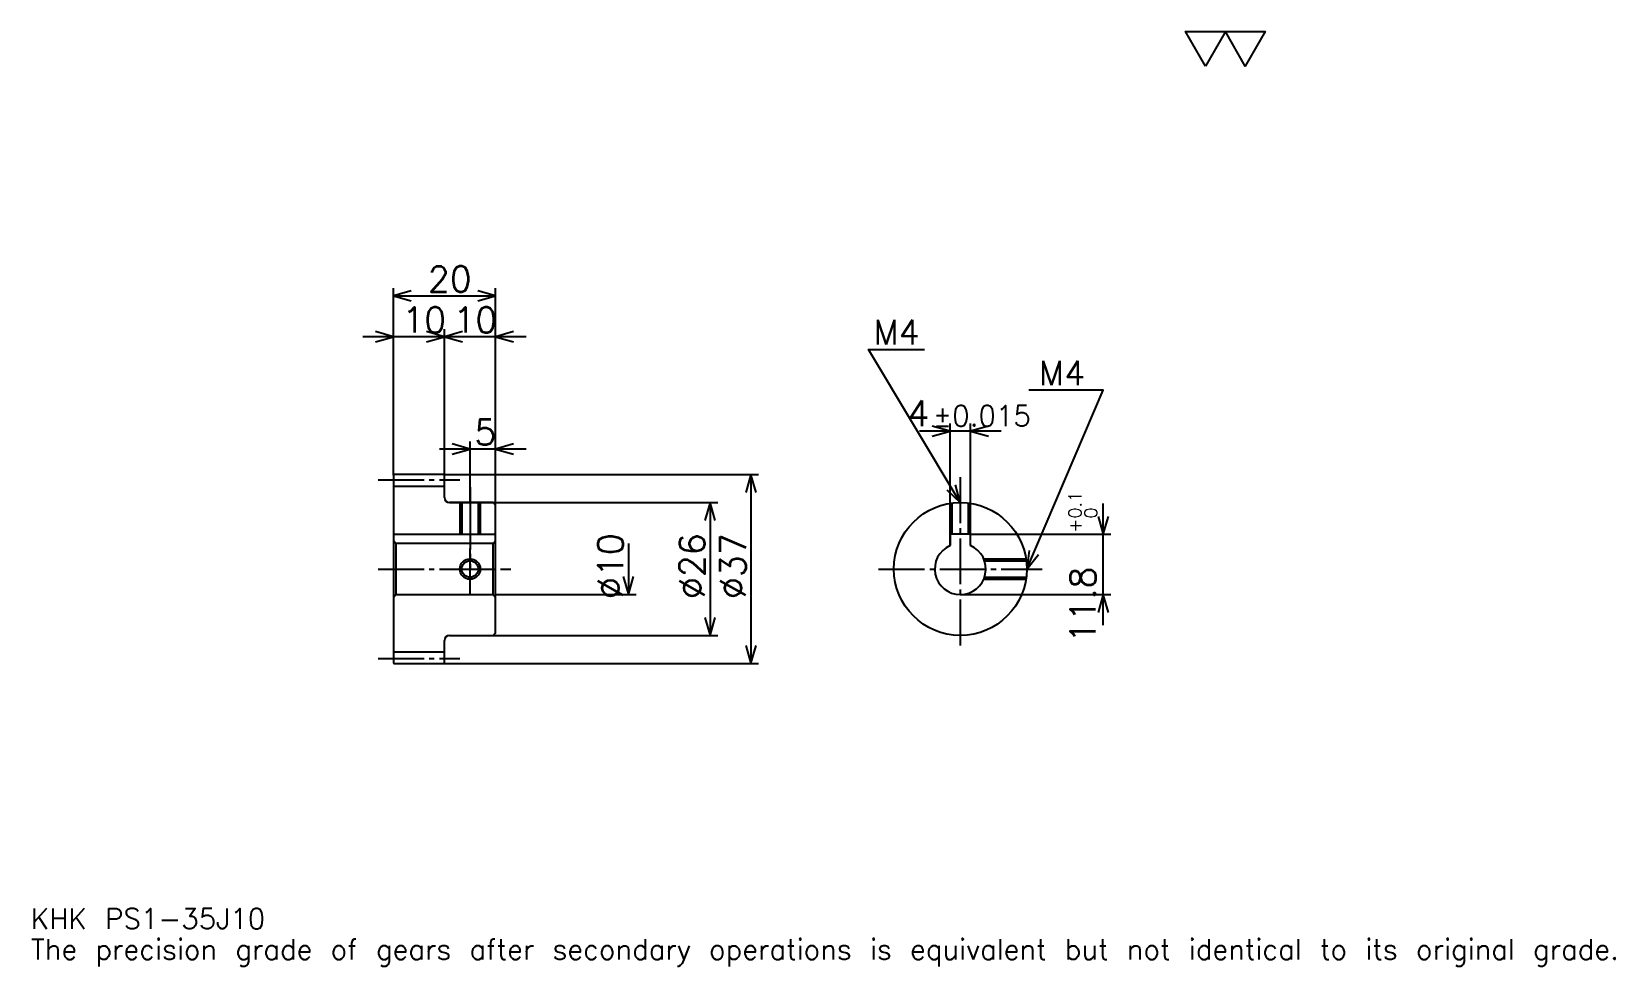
# Model space of a CAD drawing. Extents: x 10 to 320, y 4 to 187.
import ezdxf

# ---------------------------------------------------------------- set-up
doc = ezdxf.new("R2010")
doc.units = 0
doc.linetypes.add('DASHDOT', pattern=[12, 9, -1, 1, -1])
doc.layers.get('0').update_dxf_attribs({"linetype": 'CONTINUOUS'})
doc.layers.add('DASHDOT', color=6, linetype='DASHDOT')
doc.styles.add('KANJI', font='TXT', dxfattribs={"bigfont": 'BIGFONT'})

msp = doc.modelspace()

# ---------------------------------------------------------------- linework, layer by layer
at = {"color": 5}
for p, q in [((81, 100), (81, 136.5)), ((101, 100), (101, 136.5)), ((81, 135), (101, 135)), ((91, 100), (91, 128.5)), ((97, 127), (75, 127)), ((107, 127), (85, 127)), ((190, 88.300003), (190, 110)), ((194, 88.300003), (194, 110)), ((96, 100), (96, 106.5)), ((200, 108.5), (184, 108.5)), ((107, 105), (90, 105)), ((81, 99.900002), (81, 100)), ((90.900002, 100), (101, 100)), ((91, 99.900002), (91, 100)), ((96, 94.5), (96, 100)), ((96, 94.5), (96, 100)), ((101, 100), (152.5, 100)), ((101, 94), (101, 100)), ((151, 100), (151, 63)), ((92, 94.5), (101, 94.5)), ((101, 94.5), (144.5, 94.5)), ((143, 94.5), (143, 68.5)), ((220, 70.5), (220, 94.300003)), ((194, 88.300003), (221.5, 88.300003)), ((127, 86.5), (127, 76.5)), ((101, 76.5), (128.5, 76.5)), ((192, 76.5), (221.5, 76.5)), ((92, 68.5), (101, 68.5)), ((101, 68.5), (144.5, 68.5)), ((90.900002, 63), (101, 63)), ((101, 63), (152.5, 63))]:
    msp.add_line(p, q, dxfattribs=at)
at = {"color": 4}
for p, q in [((81, 97.75), (91, 97.75)), ((81, 88.300003), (101, 88.300003)), ((100.5, 86.5), (101, 87)), ((81.5, 86.5), (81.5, 76.5)), ((100.5, 76.5), (101, 76)), ((81, 65.25), (91, 65.25))]:
    msp.add_line(p, q, dxfattribs=at)
at = {"color": 7}
msp.add_lwpolyline([(240, 180), (236.100006, 186.759995), (251.699997, 186.759995), (247.800003, 180), (243.899994, 186.759995), (240, 180)], dxfattribs=at)
at = {"color": 5}
for points in [[(84.5, 136), (81, 135), (84.5, 134)], [(97.5, 134), (101, 135), (97.5, 136)], [(77.5, 126), (81, 127), (77.5, 128)], [(87.5, 126), (91, 127), (87.5, 128)], [(94.5, 128), (91, 127), (94.5, 126)], [(104.5, 128), (101, 127), (104.5, 126)], [(192, 94.5), (174, 124.5), (185, 124.5)], [(205, 81.5), (220, 116.5), (205.399994, 116.5)], [(186.5, 107.5), (190, 108.5), (186.5, 109.5)], [(197.5, 109.5), (194, 108.5), (197.5, 107.5)], [(92.5, 104), (96, 105), (92.5, 106)], [(104.5, 106), (101, 105), (104.5, 104)], [(152, 96.5), (151, 100), (150, 96.5)], [(189.341766, 96.986732), (192, 94.5), (191.056763, 98.015717)], [(144, 91), (143, 94.5), (142, 91)], [(219, 91.800003), (220, 88.300003), (221, 91.800003)], [(205.459564, 85.110924), (205, 81.5), (207.297852, 84.32309)], [(126, 80), (127, 76.5), (128, 80)], [(221, 73), (220, 76.5), (219, 73)], [(142, 72), (143, 68.5), (144, 72)], [(150, 66.5), (151, 63), (152, 66.5)]]:
    msp.add_lwpolyline(points, dxfattribs=at)
at = {"color": 4}
for points in [[(91, 95.5), (91, 99.900002), (90.900002, 100), (81.099998, 100), (81, 99.900002), (81, 76)], [(92, 68.5), (100.5, 68.5), (101, 69), (101, 94), (100.5, 94.5), (92, 94.5)], [(94, 94.5), (94, 88.300003)], [(94.379997, 94.5), (94.379997, 88.300003)], [(97.620003, 94.5), (97.620003, 88.300003)], [(98, 94.5), (98, 88.300003)], [(190, 86.082573), (190, 94.34523)], [(190.380005, 88.300003), (190.380005, 94.398666)], [(193.619995, 88.300003), (193.619995, 94.398666)], [(194, 86.082573), (194, 94.34523)], [(81, 76), (81.5, 76.5), (100.5, 76.5), (100.5, 86.5), (81.5, 86.5), (81, 87)], [(194, 86.082573), (194, 88.300003), (190, 88.300003), (190, 86.082573)], [(196.582581, 83.5), (204.84523, 83.5)], [(196.730286, 83.120003), (204.898666, 83.120003)], [(196.582581, 79.5), (204.84523, 79.5)], [(196.730286, 79.879997), (204.898666, 79.879997)], [(81, 76), (81, 63.099998), (81.099998, 63), (90.900002, 63), (91, 63.099998), (91, 67.5)]]:
    msp.add_lwpolyline(points, dxfattribs=at)
for centre, radius in [((192, 81.5), 13), ((96, 81.5), 1.62)]:
    msp.add_circle(centre, radius, dxfattribs=at)
at = {"color": 7}
msp.add_circle((96, 81.5), 2, dxfattribs=at)
at = {"color": 4}
for centre, radius, start, end in [((92, 95.5), 1, 180, 270), ((192, 81.5), 5, 113.57817801, 66.42182199), ((92, 67.5), 1, 90, 180)]:
    msp.add_arc(centre, radius, start, end, dxfattribs=at)
at = {"layer": 'DASHDOT', "color": 7}
for p, q in [((192, 99.5), (192, 65.5)), ((78, 99), (94, 99)), ((96, 94.5), (96, 81.5)), ((78, 81.5), (104, 81.5)), ((176, 81.5), (208, 81.5)), ((78, 64), (94, 64))]:
    msp.add_line(p, q, dxfattribs=at)
for points in [[(96, 97.5), (96, 85.300003)], [(96, 76.5), (96, 86.5)], [(91, 81.5), (101, 81.5)]]:
    msp.add_lwpolyline(points, dxfattribs=at)

# ---------------------------------------------------------------- texts
at = {"color": 7, "style": 'KANJI'}
for s, height, p in [('20', 5, (87.75, 135.800003)), ('10', 5, (82.75, 127.800003)), ('10', 5, (92.75, 127.800003)), ('M4', 4.8, (175, 125.5)), ('M4', 4.8, (207.399994, 117.5)), ('4', 5, (181.679016, 109.5)), ('%%p0.015', 4, (186.628387, 109.5)), ('5', 5, (96.875, 105.800003)), ('KHK PS1-35J10', 4, (10, 11)), ('The precision grade of gears after secondary operations is equivalent but not identical to its original grade.', 4, (10, 5))]:
    msp.add_text(s, height=height, dxfattribs=at).set_placement(p)
for s, height, p in [('0.1', 2.5, (215.699997, 91.40519)), ('0', 2.5, (218.800003, 91.40519)), ('+', 2.5, (215.699997, 88.605186)), ('%%c10', 5, (126, 75.625)), ('%%c26', 5, (142, 75.625)), ('%%c37', 5, (150, 75.625)), ('11.8', 5, (218.5, 66.963211))]:
    msp.add_text(s, height=height, rotation=90, dxfattribs=at).set_placement(p)

doc.saveas('drawing.dxf')
